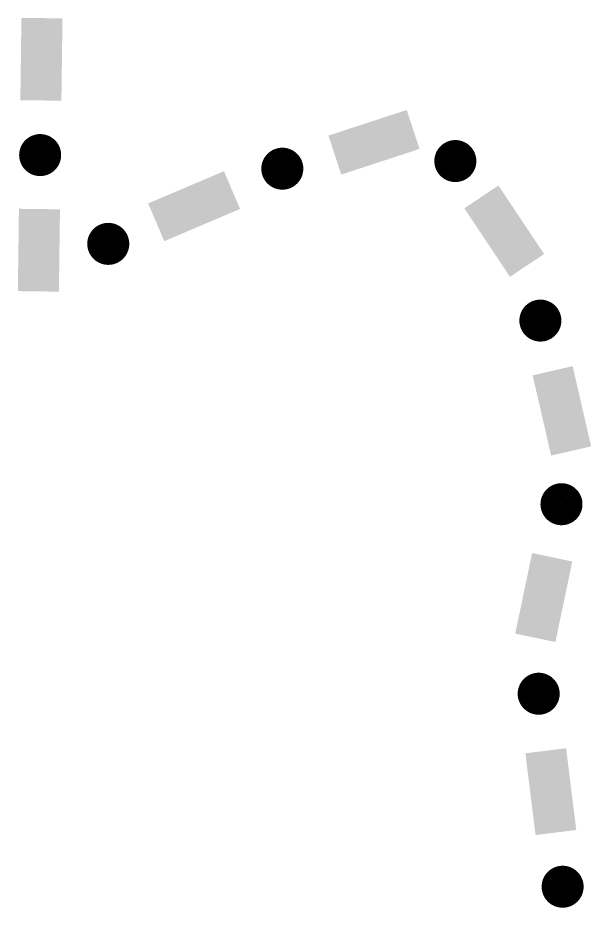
# Model space of a CAD drawing. Extents: x 587451 to 600081, y 7506605 to 7515945.
# Drawn here: x 587619 to 588129, y 7508610 to 7509405 of the extents above; entities that cross this region are included whole.
import ezdxf

# ---------------------------------------------------------------- set-up
doc = ezdxf.new("R2010")
doc.units = 0
doc.header["$LTSCALE"] = 280
doc.header["$MEASUREMENT"] = 0
doc.layers.add('ESTACAO', color=5, linetype='CONTINUOUS')
doc.layers.add('LIMITE-PROJETO', color=1, linetype='CONTINUOUS')

# ---------------------------------------------------------------- blocks, each defined once
blk = doc.blocks.new('1')
at = {"layer": 'LIMITE-PROJETO'}
blk.add_solid([(-36.65, -18.26), (-36.65, 18.26), (36.65, -18.26), (36.65, 18.26)], dxfattribs=at)
blk = doc.blocks.new('1Q')
at = {"layer": 'LIMITE-PROJETO', "const_width": 18.7}
blk.add_lwpolyline([(-94.63, 0, 1), (-75.93, 0, 1)], format="xyb", close=True, dxfattribs=at)
at = {"layer": 'ESTACAO'}
blk.add_blockref('1', (0, 0), dxfattribs=at)

msp = doc.modelspace()

# ---------------------------------------------------------------- linework, layer by layer
at = {"layer": 'LIMITE-PROJETO', "const_width": 18.7}
for points in [[(587639.05, 7509273.02, 1), (587639.29, 7509291.72, 1)], [(588017.49, 7509279.95, 1), (587999.72, 7509274.12, 1)], [(587863.26, 7509273.89, 1), (587846.05, 7509266.58, 1)], [(587699.66, 7509193.97, 1), (587699.91, 7509212.67, 1)], [(588089.47, 7509127.25, 1), (588079.09, 7509142.8, 1)], [(588105.16, 7508962.43, 1), (588100.97, 7508980.66, 1)], [(588080.86, 7508793.68, 1), (588084.7, 7508811.98, 1)]]:
    msp.add_lwpolyline(points, format="xyb", close=True, dxfattribs=at)

# ---------------------------------------------------------------- block references
at = {"layer": 'ESTACAO'}
for p, rotation in [((587640.29, 7509367.65), 89.2525950975386), ((587936.23, 7509293.77), 198.1523450837234), ((587776.17, 7509236.86), 203.038486032303), ((588052.11, 7509214.62), 123.7131393263003), ((587638.07, 7509197.66), 89.2525950975386), ((588103.44, 7509054.66), 102.9553448710809), ((588087.29, 7508888.46), 78.14962008071754)]:
    msp.add_blockref('1', p, dxfattribs=dict(at, rotation=rotation))
at = {"layer": 'LIMITE-PROJETO', "rotation": 97.07091943186857}
msp.add_blockref('1Q', (588093.59, 7508715.65), dxfattribs=at)

doc.saveas('drawing.dxf')
